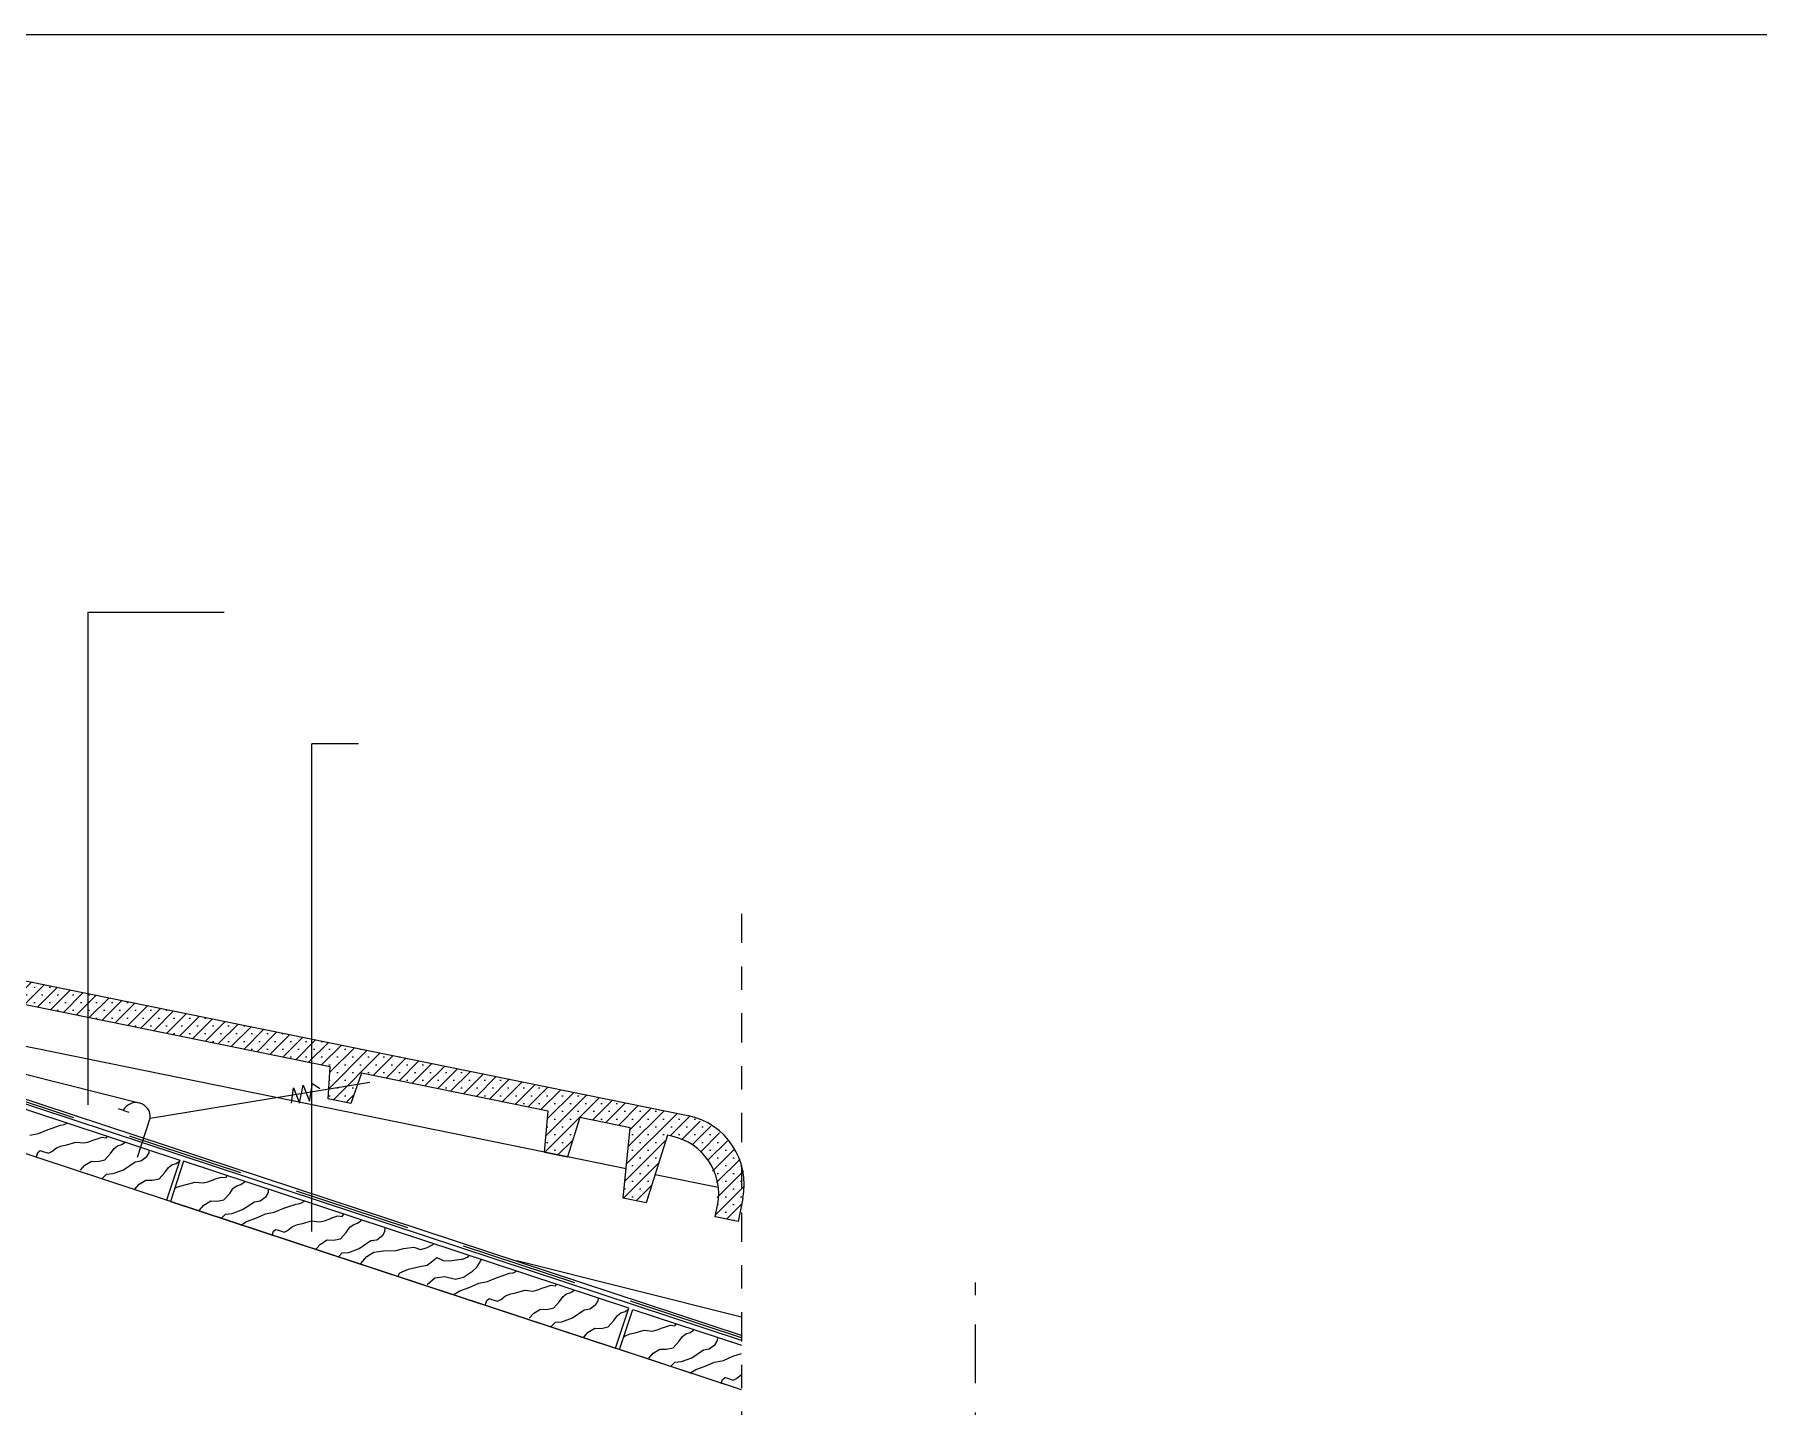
# Model space of a CAD drawing. Header units: metres. Extents: x -220 to 294, y -29 to 18.
# Drawn here: x 255.08 to 262.44, y 12.15 to 18 of the extents above; entities that cross this region are included whole.
import ezdxf

# ---------------------------------------------------------------- set-up
doc = ezdxf.new("R2010")
doc.units = ezdxf.units.M
doc.header["$MEASUREMENT"] = 0
for name, pattern in [('DASHDOT4', [0.265, 0.125, -0.0625, 0.015, -0.0625]), ('DASHED', [0.75, 0.5, -0.25]), ('DASHED2', [0.375, 0.25, -0.125])]:
    doc.linetypes.add(name, pattern=pattern)
for name, color, linetype in [('Cizgi', 7, 'Continuous'), ('Standart', 7, 'Continuous'), ('Tarama', 7, 'Continuous')]:
    doc.layers.add(name, color=color, linetype=linetype)

msp = doc.modelspace()

# ---------------------------------------------------------------- hatches: boundary and pattern name
at = {"layer": 'Tarama', "linetype": 'Continuous', "lineweight": -3}
h = msp.add_hatch(dxfattribs=at)
h.set_pattern_fill('SACNCR', color=213, scale=0.5, style=0)
h.set_pattern_definition([(45, (-26.822255, -1.974744), (-0.03314563, 0.03314563), []), (45, (-26.78911, -1.974744), (-0.03314563, 0.03314563), [0, -0.046875])])
h.paths.add_polyline_path([(254.1164, 13.9975), (254.1463, 14.1445), (254.2933, 14.1146), (254.2833, 14.0656), (254.4793, 14.0257), (254.4892, 14.0747), (254.5872, 14.0547), (254.5773, 14.0058), (254.8712, 13.9459), (254.8812, 13.9949), (257.8699, 13.3865), (257.9808, 13.3363), (258.0602, 13.2581), (258.1067, 13.1744), (258.109, 13.0572), (258.0841, 12.9347), (257.9861, 12.9547), (257.9997, 13.0794), (257.9596, 13.1915), (257.8909, 13.2643), (257.801, 13.2985), (257.7824, 13.3023), (257.6921, 13.0145), (257.5941, 13.0344), (257.6235, 13.3346), (257.4087, 13.3783), (257.3555, 13.2106), (257.2575, 13.2305), (257.2742, 13.4057), (256.4778, 13.5678), (256.4322, 13.4375), (256.3342, 13.4574), (256.3433, 13.5952), (254.9103, 13.8869), (254.8513, 13.8479), (254.5877, 13.9016), (254.5074, 13.6628), (254.4095, 13.6827), (254.4289, 13.9339)])

# ---------------------------------------------------------------- linework, layer by layer
at = {"layer": 'Cizgi', "color": 18, "linetype": 'Continuous', "lineweight": -3}
msp.add_lwpolyline([(245.6149, 18), (293.9891, 18), (293.9891, -12), (245.6149, -12)], dxfattribs=at)
at = {"layer": 'Standart', "color": 97, "linetype": 'Continuous', "lineweight": -3}
for points in [[(255.3092, 15.5354), (255.8915, 15.5354)], [(255.3092, 15.5354), (255.3092, 13.4326)], [(256.4636, 14.9725), (256.2648, 14.9725)], [(256.2648, 12.8916), (256.2648, 14.9725)]]:
    msp.add_lwpolyline(points, dxfattribs=at)
at = {"layer": 'Standart', "color": 26, "linetype": 'DASHDOT4', "lineweight": -3}
msp.add_lwpolyline([(258.0992, 14.2481), (258.0992, 10.0578)], dxfattribs=at)
at = {"layer": 'Standart', "color": 36, "linetype": 'Continuous', "lineweight": -3}
for points in [[(254.8812, 13.9949), (257.8699, 13.3865)], [(256.3433, 13.5952), (254.9103, 13.8869)], [(257.2575, 13.2305), (254.5476, 13.7822)], [(256.3342, 13.4574), (256.3433, 13.5952)], [(256.4778, 13.5678), (256.4322, 13.4375)], [(257.2742, 13.4057), (256.4778, 13.5678)], [(256.4322, 13.4375), (256.3342, 13.4574)], [(256.4322, 13.4375), (256.3342, 13.4574)], [(257.2575, 13.2305), (257.2742, 13.4057)], [(257.4087, 13.3783), (257.3555, 13.2106)], [(257.6235, 13.3346), (257.4087, 13.3783)], [(257.5941, 13.0344), (257.6235, 13.3346)], [(257.7824, 13.3023), (257.6921, 13.0145)], [(257.801, 13.2985), (257.7824, 13.3023)], [(257.3555, 13.2106), (257.2575, 13.2305)], [(257.2575, 13.2305), (257.3555, 13.2106)], [(257.6064, 13.1595), (257.3555, 13.2106)], [(257.9997, 13.0794), (257.7297, 13.1344)], [(257.6921, 13.0145), (257.5941, 13.0344)], [(258.104, 13.0327), (258.0841, 12.9347)], [(258.109, 13.0572), (258.108, 13.0574)], [(257.9861, 12.9547), (257.9961, 13.0036)], [(258.0841, 12.9347), (257.9861, 12.9547)]]:
    msp.add_lwpolyline(points, dxfattribs=at)
at = {"layer": 'Standart', "color": 1, "linetype": 'Continuous', "lineweight": -3}
for points in [[(258.0992, 12.4484), (253.7458, 13.8838)], [(258.0992, 12.4273), (253.7458, 13.8628)], [(255.5339, 13.4387), (253.8623, 13.8597)], [(253.8022, 13.8231), (255.7016, 13.1968)], [(258.0992, 12.2167), (253.7458, 13.6522)], [(255.6452, 13.0259), (253.7458, 13.6522)], [(255.576, 13.3758), (256.5133, 13.5292)], [(256.1786, 13.4398), (256.1864, 13.5049)], [(256.1864, 13.5049), (256.2127, 13.4398)], [(256.2127, 13.4398), (256.2283, 13.5158)], [(256.2283, 13.5158), (256.2546, 13.4476)], [(256.2546, 13.4476), (256.2686, 13.5235)], [(256.2686, 13.5235), (256.2996, 13.5018)], [(255.4383, 13.4166), (255.484, 13.4016)], [(255.5212, 13.2096), (255.576, 13.3758)], [(255.7016, 13.1968), (255.6452, 13.0259)], [(255.718, 13.1914), (255.6616, 13.0205)], [(257.6174, 12.5651), (255.718, 13.1914)], [(255.6616, 13.0205), (257.561, 12.3942)], [(258.0992, 12.5259), (257.1406, 12.7673)], [(257.561, 12.3942), (257.6174, 12.5651)], [(257.5782, 12.3885), (257.6345, 12.5595)], [(257.6345, 12.5595), (258.0992, 12.4063)], [(258.0992, 12.2167), (257.5782, 12.3885)]]:
    msp.add_lwpolyline(points, dxfattribs=at)
at = {"layer": 'Standart', "color": 1, "linetype": 'DASHED', "lineweight": -3}
msp.add_lwpolyline([(258.0992, 12.4378), (253.7458, 13.8733)], dxfattribs=at)
at = {"layer": 'Standart', "color": 26, "linetype": 'Continuous', "lineweight": -3}
for points in [[(255.0989, 13.3099), (255.1398, 13.3276)], [(255.1398, 13.3276), (255.1574, 13.3335)], [(255.1574, 13.3335), (255.1925, 13.3454)], [(255.1925, 13.3454), (255.2089, 13.3478)], [(255.2089, 13.3478), (255.2219, 13.3544)], [(255.0615, 13.3028), (255.0989, 13.3099)], [(255.1554, 13.2328), (255.1764, 13.2493)], [(255.1764, 13.2493), (255.1986, 13.2575)], [(255.1986, 13.2575), (255.2197, 13.2623)], [(255.2197, 13.2623), (255.2583, 13.273)], [(255.2583, 13.273), (255.2923, 13.2696)], [(255.2923, 13.2696), (255.3133, 13.2743)], [(255.3133, 13.2743), (255.3355, 13.2826)], [(255.3355, 13.2826), (255.3402, 13.285)], [(255.3402, 13.285), (255.3706, 13.2944)], [(255.3706, 13.2944), (255.3894, 13.2922)], [(255.3894, 13.2922), (255.3935, 13.2977)], [(255.406, 13.2243), (255.4211, 13.2466)], [(255.4211, 13.2466), (255.4363, 13.2572)], [(255.4363, 13.2572), (255.4539, 13.2631)], [(255.4539, 13.2631), (255.4681, 13.273)], [(255.0899, 13.2115), (255.0957, 13.2291)], [(255.0957, 13.2291), (255.1062, 13.2373)], [(255.1062, 13.2373), (255.1167, 13.2338)], [(255.1167, 13.2338), (255.1413, 13.2257)], [(255.1413, 13.2257), (255.1554, 13.2328)], [(255.2774, 13.1535), (255.2961, 13.1747)], [(255.2961, 13.1747), (255.3253, 13.1924)], [(255.3253, 13.1924), (255.3522, 13.1913)], [(255.3522, 13.1913), (255.3815, 13.1972)], [(255.3815, 13.1972), (255.406, 13.2243)], [(255.4612, 13.1553), (255.5115, 13.1895)], [(255.5115, 13.1895), (255.536, 13.1931)], [(255.536, 13.1931), (255.5617, 13.2119)], [(255.5617, 13.2119), (255.5711, 13.2283)], [(255.5711, 13.2283), (255.5718, 13.2387)], [(255.6531, 13.1656), (255.6683, 13.1761)], [(255.6683, 13.1761), (255.6858, 13.1821)], [(255.6858, 13.1821), (255.701, 13.1927)], [(255.701, 13.1927), (255.7022, 13.1962)], [(255.3712, 13.1187), (255.3887, 13.1363)], [(255.3887, 13.1363), (255.4168, 13.1388)], [(255.4168, 13.1388), (255.4612, 13.1553)], [(255.528, 13.0937), (255.5572, 13.1113)], [(255.5572, 13.1113), (255.5842, 13.1103)], [(255.5842, 13.1103), (255.6134, 13.1162)], [(255.6134, 13.1162), (255.6379, 13.1432)], [(255.6379, 13.1432), (255.6531, 13.1656)], [(255.7283, 13.092), (255.7669, 13.1027)], [(255.7669, 13.1027), (255.8009, 13.0993)], [(255.8009, 13.0993), (255.8219, 13.104)], [(255.8219, 13.104), (255.8442, 13.1123)], [(255.8442, 13.1123), (255.8488, 13.1147)], [(255.8488, 13.1147), (255.8793, 13.1242)], [(255.8793, 13.1242), (255.898, 13.1219)], [(255.898, 13.1219), (255.905, 13.1313)], [(255.9625, 13.0928), (255.9777, 13.1034)], [(255.9777, 13.1034), (255.9788, 13.1069)], [(255.5093, 13.0725), (255.528, 13.0937)], [(255.6795, 13.0747), (255.685, 13.079)], [(255.685, 13.079), (255.7072, 13.0873)], [(255.7072, 13.0873), (255.7283, 13.092)], [(255.8047, 13.0044), (255.8339, 13.0221)], [(255.8339, 13.0221), (255.8608, 13.021)], [(255.8608, 13.021), (255.8901, 13.027)], [(255.8901, 13.027), (255.9146, 13.054)], [(255.9146, 13.054), (255.9298, 13.0763)], [(255.9298, 13.0763), (255.945, 13.0869)], [(255.945, 13.0869), (255.9625, 13.0928)], [(256.0201, 13.0192), (256.0447, 13.0228)], [(256.0447, 13.0228), (256.0704, 13.0416)], [(256.0704, 13.0416), (256.0797, 13.0581)], [(256.0797, 13.0581), (256.0808, 13.0733)], [(256.2147, 13.0116), (256.2334, 13.021)], [(255.786, 12.9833), (255.8047, 13.0044)], [(255.8798, 12.9484), (255.8973, 12.9661)], [(255.8973, 12.9661), (255.9254, 12.9685)], [(255.9254, 12.9685), (255.9699, 12.9851)], [(255.9699, 12.9851), (256.0201, 13.0192)], [(255.9866, 12.9347), (256.0264, 12.9488)], [(256.0264, 12.9488), (256.0673, 12.9666)], [(256.0673, 12.9666), (256.1047, 12.9737)], [(256.1047, 12.9737), (256.1457, 12.9914)], [(256.1457, 12.9914), (256.1632, 12.9973)], [(256.1632, 12.9973), (256.1983, 13.0092)], [(256.1983, 13.0092), (256.2147, 13.0116)], [(256.3414, 12.9464), (256.346, 12.9488)], [(256.346, 12.9488), (256.3765, 12.9582)], [(256.3765, 12.9582), (256.3952, 12.956)], [(256.3952, 12.956), (256.4022, 12.9653)], [(255.962, 12.9193), (255.9866, 12.9347)], [(256.0957, 12.8753), (256.1015, 12.8929)], [(256.1015, 12.8929), (256.112, 12.9011)], [(256.112, 12.9011), (256.1225, 12.8976)], [(256.1225, 12.8976), (256.1471, 12.8895)], [(256.1471, 12.8895), (256.1612, 12.8966)], [(256.1612, 12.8966), (256.1822, 12.9131)], [(256.1822, 12.9131), (256.2044, 12.9213)], [(256.2044, 12.9213), (256.2255, 12.9261)], [(256.2255, 12.9261), (256.2641, 12.9368)], [(256.2641, 12.9368), (256.2981, 12.9334)], [(256.2981, 12.9334), (256.3191, 12.9381)], [(256.3191, 12.9381), (256.3414, 12.9464)], [(256.3873, 12.8611), (256.4118, 12.8881)], [(256.4118, 12.8881), (256.4269, 12.9104)], [(256.4269, 12.9104), (256.4421, 12.921)], [(256.4421, 12.921), (256.4597, 12.9269)], [(256.4597, 12.9269), (256.4749, 12.9375)], [(256.4749, 12.9375), (256.476, 12.941)], [(256.5419, 12.8569), (256.5676, 12.8757)], [(256.5676, 12.8757), (256.5769, 12.8922)], [(256.5769, 12.8922), (256.578, 12.9074)], [(256.2832, 12.8173), (256.3019, 12.8385)], [(256.3019, 12.8385), (256.3311, 12.8562)], [(256.3311, 12.8562), (256.358, 12.8551)], [(256.358, 12.8551), (256.3873, 12.8611)], [(256.377, 12.7825), (256.3945, 12.8002)], [(256.3945, 12.8002), (256.4226, 12.8026)], [(256.4226, 12.8026), (256.467, 12.8192)], [(256.467, 12.8192), (256.5173, 12.8533)], [(256.5004, 12.7854), (256.5296, 12.8031)], [(256.5173, 12.8533), (256.5419, 12.8569)], [(256.5296, 12.8031), (256.5706, 12.8091)], [(256.5706, 12.8091), (256.6256, 12.8104)], [(256.6256, 12.8104), (256.656, 12.8199)], [(256.656, 12.8199), (256.7005, 12.8247)], [(256.7005, 12.8247), (256.7286, 12.8155)], [(256.7286, 12.8155), (256.7544, 12.8226)], [(256.7544, 12.8226), (256.7824, 12.8367)], [(256.7824, 12.8367), (256.7849, 12.8392)], [(256.4747, 12.7548), (256.5004, 12.7854)], [(256.6411, 12.7156), (256.6774, 12.7309)], [(256.6774, 12.7309), (256.7195, 12.7405)], [(256.7195, 12.7405), (256.7569, 12.7476)], [(256.7569, 12.7476), (256.7885, 12.7723)], [(256.7885, 12.7723), (256.799, 12.7805)], [(256.799, 12.7805), (256.826, 12.7678)], [(256.826, 12.7678), (256.8529, 12.7667)], [(256.8529, 12.7667), (256.9021, 12.7739)], [(256.9021, 12.7739), (256.9056, 12.7727)], [(256.9056, 12.7727), (256.9325, 12.7833)], [(256.9325, 12.7833), (256.9367, 12.7891)], [(256.9514, 12.7225), (256.9689, 12.7401)], [(256.9689, 12.7401), (256.9841, 12.7624)], [(256.9841, 12.7624), (256.9852, 12.766)], [(256.9852, 12.766), (256.9895, 12.7717)], [(256.6329, 12.7027), (256.6411, 12.7156)], [(256.7572, 12.6656), (256.7899, 12.6938)], [(256.7899, 12.6938), (256.8308, 12.6998)], [(256.8308, 12.6998), (256.8777, 12.6883)], [(256.8777, 12.6883), (256.9117, 12.6966)], [(256.8966, 12.6391), (256.9364, 12.6533)], [(256.9117, 12.6966), (256.9514, 12.7225)], [(256.9364, 12.6533), (256.9773, 12.671)], [(256.9773, 12.671), (257.0148, 12.6782)], [(257.0148, 12.6782), (257.0557, 12.6959)], [(257.0557, 12.6959), (257.0732, 12.7018)], [(257.0732, 12.7018), (257.1083, 12.7137)], [(257.1083, 12.7137), (257.1247, 12.7161)], [(257.1247, 12.7161), (257.1378, 12.7226)], [(257.2514, 12.6509), (257.2561, 12.6532)], [(257.2561, 12.6532), (257.2865, 12.6627)], [(257.2865, 12.6627), (257.3052, 12.6604)], [(257.3052, 12.6604), (257.3093, 12.666)], [(256.8721, 12.6238), (256.8966, 12.6391)], [(257.0057, 12.5798), (257.0115, 12.5974)], [(257.0115, 12.5974), (257.022, 12.6056)], [(257.022, 12.6056), (257.0326, 12.6021)], [(257.0326, 12.6021), (257.0572, 12.594)], [(257.0572, 12.594), (257.0712, 12.6011)], [(257.0712, 12.6011), (257.0922, 12.6175)], [(257.0922, 12.6175), (257.1145, 12.6258)], [(257.1145, 12.6258), (257.1355, 12.6306)], [(257.1355, 12.6306), (257.1741, 12.6412)], [(257.1741, 12.6412), (257.2081, 12.6378)], [(257.2081, 12.6378), (257.2291, 12.6426)], [(257.2291, 12.6426), (257.2514, 12.6509)], [(257.2973, 12.5655), (257.3218, 12.5925)], [(257.3218, 12.5925), (257.337, 12.6149)], [(257.337, 12.6149), (257.3522, 12.6255)], [(257.3522, 12.6255), (257.3697, 12.6314)], [(257.3697, 12.6314), (257.3839, 12.6413)], [(257.4519, 12.5614), (257.4776, 12.5802)], [(257.4776, 12.5802), (257.4869, 12.5966)], [(257.4869, 12.5966), (257.4877, 12.607)], [(257.1932, 12.5218), (257.2119, 12.543)], [(257.2119, 12.543), (257.2411, 12.5607)], [(257.2411, 12.5607), (257.2681, 12.5596)], [(257.2681, 12.5596), (257.2973, 12.5655)], [(257.3045, 12.5046), (257.3326, 12.5071)], [(257.3326, 12.5071), (257.3771, 12.5236)], [(257.3771, 12.5236), (257.4273, 12.5578)], [(257.4273, 12.5578), (257.4519, 12.5614)], [(257.5293, 12.4845), (257.5538, 12.5115)], [(257.5538, 12.5115), (257.5689, 12.5338)], [(257.5689, 12.5338), (257.5841, 12.5444)], [(257.5841, 12.5444), (257.6017, 12.5504)], [(257.6017, 12.5504), (257.6168, 12.5609)], [(257.6168, 12.5609), (257.618, 12.5645)], [(257.287, 12.487), (257.3045, 12.5046)], [(257.4252, 12.4408), (257.4439, 12.462)], [(257.4439, 12.462), (257.4731, 12.4796)], [(257.4731, 12.4796), (257.5, 12.4786)], [(257.5, 12.4786), (257.5293, 12.4845)], [(257.596, 12.4427), (257.6015, 12.447)], [(257.6015, 12.447), (257.6238, 12.4553)], [(257.6238, 12.4553), (257.6448, 12.4601)], [(257.6448, 12.4601), (257.6834, 12.4707)], [(257.6834, 12.4707), (257.7174, 12.4673)], [(257.7174, 12.4673), (257.7385, 12.4721)], [(257.7385, 12.4721), (257.7607, 12.4804)], [(257.7607, 12.4804), (257.7654, 12.4827)], [(257.7654, 12.4827), (257.7958, 12.4922)], [(257.7958, 12.4922), (257.8145, 12.4899)], [(257.8145, 12.4899), (257.8215, 12.4993)], [(257.8311, 12.422), (257.8463, 12.4444)], [(257.8463, 12.4444), (257.8615, 12.455)], [(257.8615, 12.455), (257.879, 12.4609)], [(257.879, 12.4609), (257.8942, 12.4715)], [(257.8942, 12.4715), (257.8954, 12.475)], [(257.9962, 12.4261), (257.9973, 12.4413)], [(257.7025, 12.3513), (257.7212, 12.3725)], [(257.7212, 12.3725), (257.7504, 12.3901)], [(257.7504, 12.3901), (257.7774, 12.3891)], [(257.7774, 12.3891), (257.8066, 12.395)], [(257.8066, 12.395), (257.8311, 12.422)], [(257.8864, 12.3531), (257.9366, 12.3873)], [(257.9366, 12.3873), (257.9612, 12.3909)], [(257.9612, 12.3909), (257.9869, 12.4097)], [(257.9869, 12.4097), (257.9962, 12.4261)], [(258.0213, 12.3418), (258.0622, 12.3595)], [(258.0622, 12.3595), (258.0797, 12.3654)], [(258.0797, 12.3654), (258.0992, 12.372)], [(257.7963, 12.3165), (257.8138, 12.3341)], [(257.8138, 12.3341), (257.8419, 12.3366)], [(257.8419, 12.3366), (257.8864, 12.3531)], [(257.8786, 12.2874), (257.9031, 12.3027)], [(257.9031, 12.3027), (257.9429, 12.3169)], [(257.9429, 12.3169), (257.9838, 12.3346)], [(257.9838, 12.3346), (258.0213, 12.3418)], [(258.0122, 12.2433), (258.018, 12.2609)], [(258.018, 12.2609), (258.0285, 12.2692)], [(258.0285, 12.2692), (258.0391, 12.2657)], [(258.0391, 12.2657), (258.0637, 12.2576)], [(258.0637, 12.2576), (258.0777, 12.2647)], [(258.0777, 12.2647), (258.0987, 12.2811)], [(258.0987, 12.2811), (258.0992, 12.2813)]]:
    msp.add_lwpolyline(points, dxfattribs=at)
at = {"layer": 'Standart', "color": 38, "linetype": 'DASHED2', "lineweight": -3}
msp.add_lwpolyline([(259.0966, 9.6201), (259.0966, 12.6747)], dxfattribs=at)
at = {"layer": 'Standart', "color": 1, "linetype": 'Continuous', "lineweight": -3}
msp.add_arc((255.5146, 13.3802), 0.0616, 355.84936, 150.50382, dxfattribs=at)
at = {"layer": 'Standart', "color": 36, "linetype": 'Continuous', "lineweight": -3}
for centre, radius in [((257.8101, 13.0925), 0.3), ((257.7511, 13.0535), 0.25)]:
    msp.add_arc(centre, radius, 348.49373, 78.49373, dxfattribs=at)

doc.saveas('drawing.dxf')
